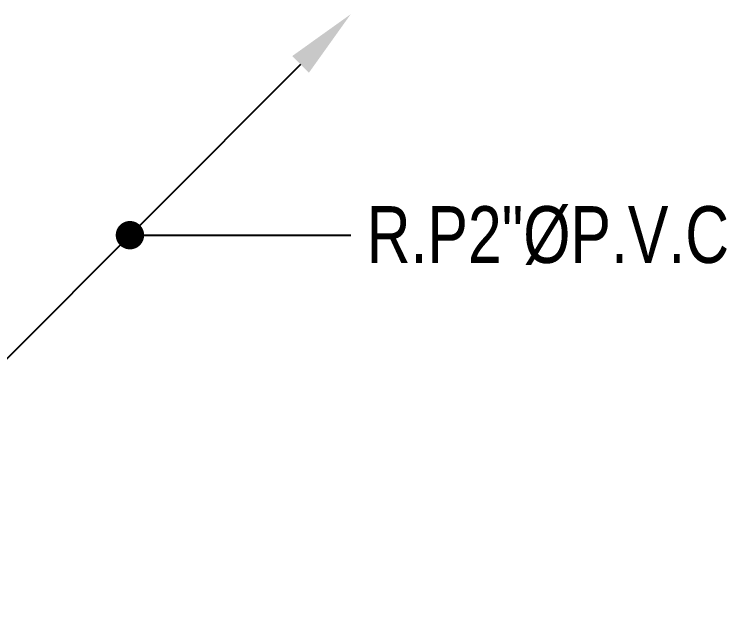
# Model space of a CAD drawing. Header units: millimetres. Extents: x 98197 to 106565, y 53890 to 60222.
# Drawn here: x 101323.2 to 101574.3, y 56394.8 to 56602.7 of the extents above; entities that cross this region are included whole.
import ezdxf

# ---------------------------------------------------------------- set-up
doc = ezdxf.new("R2010")
doc.units = ezdxf.units.MM
doc.header["$LTSCALE"] = 50
doc.header["$MEASUREMENT"] = 0
doc.layers.add('36雨排水', color=3, linetype='CONTINUOUS')
doc.styles.add('CHINA', font='c2', dxfattribs={"bigfont": 'china'})

# ---------------------------------------------------------------- blocks, each defined once
blk = doc.blocks.new('1111111')
at = {"layer": '36雨排水', "linetype": 'Continuous'}
for p, q in [((4902.82, 3830.25), (4712.61, 3640.04)), ((4842.71, 3770.15), (4920.5, 3770.15))]:
    blk.add_line(p, q, dxfattribs=at)
at = {"layer": '36雨排水', "linetype": 'Continuous', "const_width": 5}
blk.add_lwpolyline([(4840.21, 3770.15, 1), (4845.21, 3770.15, 1)], format="xyb", close=True, dxfattribs=at)
at = {"layer": '36雨排水', "linetype": 'Continuous'}
blk.add_solid([(4899.87, 3833.2), (4905.76, 3827.31), (4920.5, 3847.93)], dxfattribs=at)
at = {"layer": '36雨排水', "linetype": 'Continuous', "style": 'CHINA', "width": 0.8}
blk.add_text('R.P2"%%CP.V.C', height=20, dxfattribs=at).set_placement((4926.16, 3760.37))

msp = doc.modelspace()

# ---------------------------------------------------------------- block references
at = {"layer": '36雨排水', "linetype": 'Continuous'}
msp.add_blockref('1111111', (96521.291, 52754.768), dxfattribs=at)

doc.saveas('drawing.dxf')
